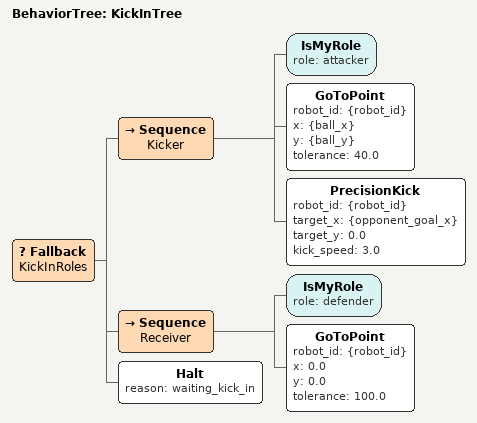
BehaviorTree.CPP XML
<root BTCPP_format="4">
  <BehaviorTree ID="KickInTree">
    <!-- O Fallback distribui as tarefas: Atacante cobra, Defensor se posiciona -->
    <Fallback name="KickInRoles">

        <!-- 1. COBRADOR (Atacante) -->
        <Sequence name="Kicker">
            <IsMyRole role="attacker"/>
            <!-- Vai até a bola -->
            <GoToPoint robot_id="{robot_id}" x="{ball_x}" y="{ball_y}" tolerance="40.0"/>
            <!-- Chuta cruzado para a frente do gol adversário (y=0) -->
            <PrecisionKick robot_id="{robot_id}"
                           target_x="{opponent_goal_x}"
                           target_y="0.0"
                           kick_speed="3.0"/>
        </Sequence>

        <!-- 2. RECEBEDOR / COBERTURA (Zagueiro) -->
        <Sequence name="Receiver">
            <IsMyRole role="defender"/>
            <!-- Fica no meio do campo (x=0), pronto para atacar ou voltar -->
            <GoToPoint robot_id="{robot_id}" x="0.0" y="0.0" tolerance="100.0"/>
        </Sequence>

        <!-- 3. OUTROS ROBÔS (Reservas/Goleiro, se caírem aqui por engano) -->
        <Halt reason="waiting_kick_in"/>

    </Fallback>
  </BehaviorTree>
</root>
